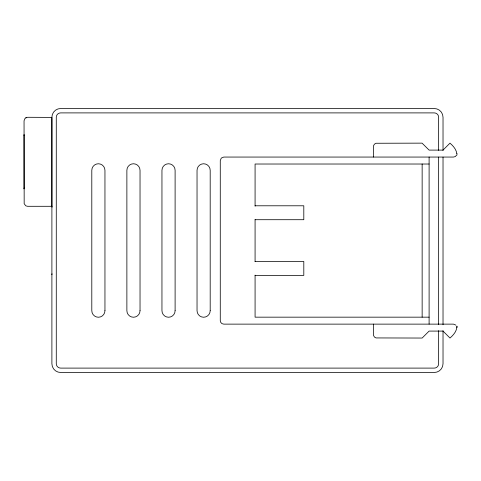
<?xml version="1.0" encoding="UTF-8"?>
<svg xmlns="http://www.w3.org/2000/svg" width="481" height="481" viewBox="0 0 481 481"><rect width="100%" height="100%" fill="white"/><g stroke="black" fill="none" stroke-linecap="round" stroke-linejoin="round"><path stroke-width="0.72" d="M51.894 206.181L51.894 118.302M456.95 153.583L456.95 155.02M52.014 207.203A3.505 3.505 0 0 1 51.894 206.295L51.906 206.181M24.17 187.993L24.05 188.895L24.05 134.686L24.17 135.588M456.83 327.555C456.216 331.902 453.174 335.281 449.988 338.047L443.025 331.09L429.106 331.09L422.144 338.047L375.998 337.933L374.434 337.031L373.539 335.467L373.418 324.128M456.481 155.321L455.212 156.596L453.469 157.059L223.755 157.059L221.296 158.081L220.274 160.54L220.274 320.647L220.743 322.384L222.018 323.659L223.755 324.128L453.469 324.128L455.928 325.144M52.05 117.4L27.531 117.286L25.072 118.302L24.05 120.767L24.17 203.716L25.794 205.832L27.531 206.295L51.894 206.295M25.794 117.749L26.629 117.4M429.106 164.021L255.08 164.021L255.08 206.163M255.08 205.79L303.806 205.79L303.806 219.709L255.08 219.709M255.08 261.478L303.806 261.478L303.806 275.397L255.08 275.397M429.106 317.165L255.08 317.165L255.08 275.126M456.83 153.631C456.216 149.284 453.174 145.911 449.988 143.14L443.025 150.102L429.106 150.102L422.065 143.14L375.998 143.26L374.434 144.162L373.539 145.719L373.418 157.059M456.95 327.609L456.95 326.166L456.878 327.038M443.025 150.523L443.025 117.286A8.772 8.772 0 0 0 434.259 108.514L60.666 108.514A8.772 8.772 0 0 0 51.894 117.286L51.894 363.714A8.772 8.772 0 0 0 60.666 372.486L434.259 372.486A8.772 8.772 0 0 0 443.025 363.714L443.025 330.657M443.025 157.107L443.025 324.753M438.642 150.343L438.642 117.286A4.383 4.383 0 0 0 434.259 112.897L60.666 112.897A4.383 4.383 0 0 0 56.277 117.286L56.277 363.714A4.383 4.383 0 0 0 60.666 368.103L434.259 368.103A4.383 4.383 0 0 0 438.642 363.714L438.642 330.657M438.642 157.107L438.642 324.645M429.106 157.059L429.106 324.128M422.144 164.021L422.144 317.165M255.08 219.576L255.08 261.634M51.894 274.705A3.505 3.505 0 0 1 52.014 273.797M210.191 310.66L210.191 170.34A6.578 6.578 0 0 0 203.613 163.762A6.578 6.578 0 0 0 197.036 170.34L197.036 310.66A6.578 6.578 0 0 0 203.613 317.238A6.578 6.578 0 0 0 210.191 310.66M175.108 310.66L175.108 170.34A6.578 6.578 0 0 0 168.53 163.762A6.578 6.578 0 0 0 161.953 170.34L161.953 310.66A6.578 6.578 0 0 0 168.53 317.238A6.578 6.578 0 0 0 175.108 310.66M140.031 310.66L140.031 170.34A6.578 6.578 0 0 0 133.453 163.762A6.578 6.578 0 0 0 126.876 170.34L126.876 310.66A6.578 6.578 0 0 0 133.453 317.238A6.578 6.578 0 0 0 140.031 310.66M104.954 310.66L104.954 170.34A6.578 6.578 0 0 0 98.377 163.762A6.578 6.578 0 0 0 91.799 170.34L91.799 310.66A6.578 6.578 0 0 0 98.377 317.238A6.578 6.578 0 0 0 104.954 310.66"/></g></svg>
